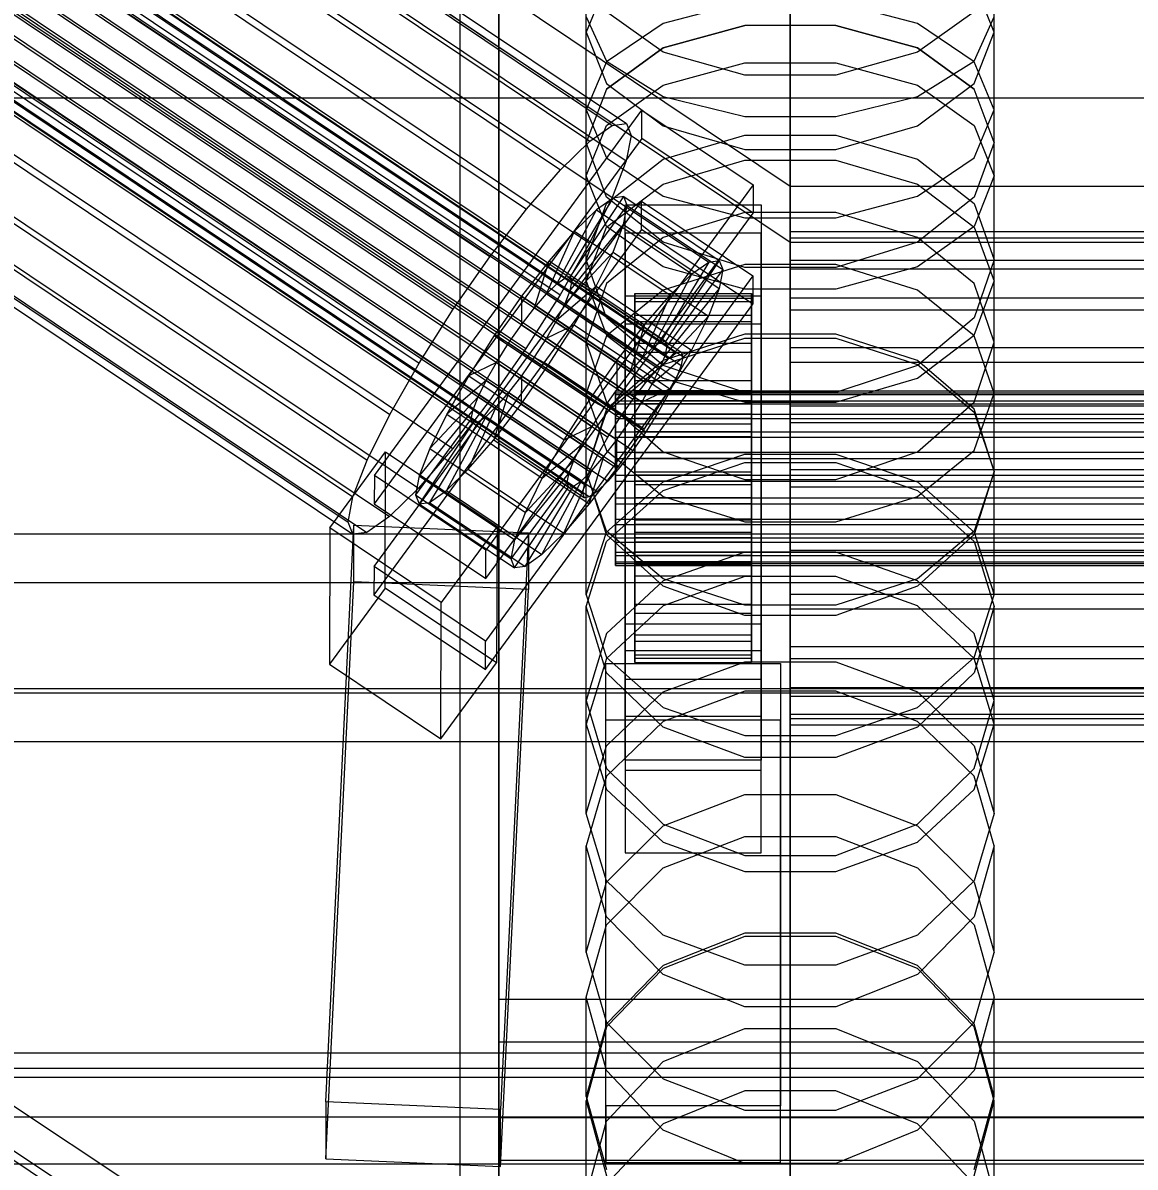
# Model space of a CAD drawing. Header units: millimetres. Extents: x -1970 to 34302, y -65268 to 6837.
# Drawn here: x -209 to -94.5, y -34069.3 to -33951.5 of the extents above; entities that cross this region are included whole.
import ezdxf

# ---------------------------------------------------------------- set-up
doc = ezdxf.new("R2010")
doc.units = ezdxf.units.MM
for name, color, linetype, lineweight in [('COTAS_O', 1, 'Continuous', 0), ('frontal_briquetadora', 7, 'Continuous', 0), ('frontal_C01', 7, 'Continuous', 0), ('frontal_C02', 7, 'Continuous', 0), ('frontal_mezcladora', 7, 'Continuous', 0)]:
    doc.layers.add(name, color=color, linetype=linetype, lineweight=lineweight)
doc.dimstyles.new('R19_100', dxfattribs={"dimtxt": 250, "dimasz": 150, "dimexe": 150, "dimexo": 80, "dimgap": 100, "dimtad": 1, "dimtih": 1, "dimtoh": 1, "dimdsep": 46, "dimcen": 0.09, "dimadec": 0, "dimazin": 0, "dimtfac": 1, "dimtdec": 4, "dimtofl": 0, "dimtmove": 0, "dimatfit": 3, "dimfxl": 1, "dimtolj": 1, "dimtzin": 0, "dimarcsym": 0})

# ---------------------------------------------------------------- blocks, each defined once
blk = doc.blocks.new('*D35')
at = {"layer": 'COTAS_O', "color": 0, "lineweight": -2, "transparency": 16777216}
for p, q in [((-1725, -34320), (-1725, -33550)), ((1725, -34320), (1725, -33550)), ((-1575, -33700), (1575, -33700))]:
    blk.add_line(p, q, dxfattribs=at)
at = {"layer": 'COTAS_O', "color": 0, "transparency": 16777216}
for points in [[(-1575, -33675), (-1575, -33725), (-1725, -33700)], [(1575, -33675), (1575, -33725), (1725, -33700)]]:
    blk.add_solid(points, dxfattribs=at)
at = {"layer": 'Defpoints', "color": 0, "transparency": 16777216}
for p in [(1725, -33700), (-1725, -34400), (1725, -34400)]:
    blk.add_point(p, dxfattribs=at)
blk = doc.blocks.new('*D38')
at = {"layer": 'COTAS_O', "color": 0, "lineweight": -2, "transparency": 16777216}
for p, q in [((-570, -33700), (200, -33700)), ((50, -34750), (50, -33850)), ((-570, -34900), (200, -34900))]:
    blk.add_line(p, q, dxfattribs=at)
at = {"layer": 'COTAS_O', "color": 0, "transparency": 16777216}
for points in [[(25, -33850), (75, -33850), (50, -33700)], [(25, -34750), (75, -34750), (50, -34900)]]:
    blk.add_solid(points, dxfattribs=at)
at = {"layer": 'Defpoints', "color": 0, "transparency": 16777216}
for p in [(-650, -33700), (50, -33700), (-650, -34900)]:
    blk.add_point(p, dxfattribs=at)
blk = doc.blocks.new('*D39')
at = {"layer": 'COTAS_O', "color": 0, "lineweight": -2, "transparency": 16777216}
for p, q in [((-650, -34820), (-650, -34050)), ((650, -34820), (650, -34050)), ((-500, -34200), (500, -34200))]:
    blk.add_line(p, q, dxfattribs=at)
at = {"layer": 'COTAS_O', "color": 0, "transparency": 16777216}
for points in [[(-500, -34175), (-500, -34225), (-650, -34200)], [(500, -34175), (500, -34225), (650, -34200)]]:
    blk.add_solid(points, dxfattribs=at)
at = {"layer": 'Defpoints', "color": 0, "transparency": 16777216}
for p in [(650, -34200), (-650, -34900), (650, -34900)]:
    blk.add_point(p, dxfattribs=at)

msp = doc.modelspace()

# ---------------------------------------------------------------- linework, layer by layer
at = {"layer": 'frontal_briquetadora'}
for p, q in [((-164, -34100), (-164, -33920)), ((-160, -34100), (-160, -33920)), ((-160, -33941.791), (-160, -33952.701)), ((-160, -33953.056), (-160, -33942.119)), ((-160, -33953.411), (-160, -33942.448)), ((-151, -33960.462), (-151, -33945.334)), ((-109, -33960.462), (-109, -33945.334)), ((-148.92, -33947.366), (-151, -33952.465)), ((-109, -33952.465), (-111.08, -33947.366)), ((-134.673, -33949.368), (-143.093, -33951.565)), ((-116.907, -33951.565), (-125.327, -33949.368)), ((-143.094, -33954.52), (-148.92, -33950.361)), ((-111.08, -33950.361), (-116.906, -33954.52)), ((-151, -33950.89), (-148.92, -33955.446)), ((-143.093, -33951.565), (-148.92, -33955.525)), ((-134.674, -33951.768), (-143.094, -33954.085)), ((-143.094, -33954.085), (-134.674, -33951.768)), ((-125.326, -33951.768), (-134.674, -33951.768)), ((-116.906, -33954.085), (-125.326, -33951.768)), ((-125.326, -33951.768), (-116.906, -33954.085)), ((-111.08, -33955.525), (-116.907, -33951.565)), ((-111.08, -33955.446), (-109, -33950.89)), ((-160, -33952.701), (-160, -33964.438)), ((-160, -33964.818), (-160, -33953.056)), ((-151, -33967.266), (-151, -33952.465)), ((-151, -33952.465), (-148.92, -33957.738)), ((-111.08, -33957.738), (-109, -33952.465)), ((-109, -33967.266), (-109, -33952.465)), ((-160, -33965.199), (-160, -33953.411)), ((-143.094, -33954.085), (-148.92, -33958.344)), ((-148.92, -33958.344), (-143.094, -33954.085)), ((-111.08, -33958.344), (-116.906, -33954.085)), ((-116.906, -33954.085), (-111.08, -33958.344)), ((-134.674, -33956.878), (-143.094, -33954.52)), ((-116.906, -33954.52), (-125.326, -33956.878)), ((-148.92, -33955.525), (-151, -33960.462)), ((-148.92, -33955.446), (-143.093, -33959.099)), ((-143.093, -33957.922), (-134.673, -33955.615)), ((-134.673, -33955.615), (-125.327, -33955.615)), ((-125.327, -33955.615), (-116.907, -33957.922)), ((-116.907, -33959.099), (-111.08, -33955.446)), ((-109, -33960.462), (-111.08, -33955.525)), ((-148.92, -33957.738), (-143.094, -33962.092)), ((-125.326, -33956.878), (-134.674, -33956.878)), ((-116.906, -33962.092), (-111.08, -33957.738)), ((-148.92, -33958.344), (-151, -33963.807)), ((-148.92, -33962.081), (-143.093, -33957.922)), ((-116.907, -33957.922), (-111.08, -33962.081)), ((-109, -33963.807), (-111.08, -33958.344)), ((-143.093, -33959.099), (-134.673, -33961.127)), ((-125.327, -33961.127), (-116.907, -33959.099)), ((-151, -33960.462), (-148.92, -33965.4)), ((-134.673, -33961.127), (-125.327, -33961.127)), ((-111.08, -33965.4), (-109, -33960.462)), ((-151, -33967.266), (-148.92, -33962.081)), ((-143.094, -33962.092), (-134.674, -33964.556)), ((-125.326, -33964.556), (-116.906, -33962.092)), ((-111.08, -33962.081), (-109, -33967.266)), ((-143.094, -33965.539), (-134.674, -33963.061)), ((-134.674, -33963.061), (-125.326, -33963.061)), ((-125.326, -33963.061), (-116.906, -33965.539)), ((-160, -33964.438), (-160, -33976.973)), ((-160, -33977.377), (-160, -33964.818)), ((-148.92, -33969.438), (-151, -33963.807)), ((-151, -33978.088), (-151, -33963.807)), ((-134.674, -33964.556), (-125.326, -33964.556)), ((-109, -33963.807), (-111.08, -33969.438)), ((-109, -33978.088), (-109, -33963.807)), ((-160, -33977.782), (-160, -33965.199)), ((-148.92, -33965.4), (-143.093, -33969.359)), ((-148.92, -33970.084), (-143.094, -33965.539)), ((-143.093, -33968.093), (-134.673, -33965.624)), ((-134.673, -33965.624), (-125.327, -33965.624)), ((-125.327, -33965.624), (-116.907, -33968.093)), ((-116.907, -33969.359), (-111.08, -33965.4)), ((-116.906, -33965.539), (-111.08, -33970.084)), ((-148.92, -33972.452), (-151, -33967.266)), ((-148.92, -33972.541), (-143.093, -33968.093)), ((-116.907, -33968.093), (-111.08, -33972.541)), ((-109, -33967.266), (-111.08, -33972.452)), ((-143.094, -33974.075), (-148.92, -33969.438)), ((-143.093, -33969.359), (-134.673, -33971.557)), ((-125.327, -33971.557), (-116.907, -33969.359)), ((-111.08, -33969.438), (-116.906, -33974.075)), ((-151, -33975.899), (-148.92, -33970.084)), ((-111.08, -33970.084), (-109, -33975.899)), ((-134.674, -33971.009), (-143.094, -33973.591)), ((-125.326, -33971.009), (-134.674, -33971.009)), ((-134.673, -33971.557), (-125.327, -33971.557)), ((-116.906, -33973.591), (-125.326, -33971.009)), ((-151, -33978.088), (-148.92, -33972.541)), ((-143.093, -33976.61), (-148.92, -33972.452)), ((-111.08, -33972.452), (-116.907, -33976.61)), ((-111.08, -33972.541), (-109, -33978.088)), ((-143.094, -33973.591), (-148.92, -33978.321)), ((-134.674, -33976.695), (-143.094, -33974.075)), ((-116.906, -33974.075), (-125.326, -33976.695)), ((-111.08, -33978.321), (-116.906, -33973.591)), ((-148.92, -33981.875), (-151, -33975.899)), ((-151, -33989.624), (-151, -33975.899)), ((-134.673, -33976.379), (-143.093, -33979.002)), ((-134.673, -33978.918), (-143.093, -33976.61)), ((-125.327, -33976.379), (-134.673, -33976.379)), ((-116.907, -33979.002), (-125.327, -33976.379)), ((-116.907, -33976.61), (-125.327, -33978.918)), ((-109, -33975.899), (-111.08, -33981.875)), ((-109, -33989.624), (-109, -33975.899)), ((-160, -33976.973), (-160, -33990.272)), ((-160, -33990.7), (-160, -33977.377)), ((-160, -33991.128), (-160, -33977.782)), ((-125.326, -33976.695), (-134.674, -33976.695)), ((-151, -33978.088), (-148.92, -33983.634)), ((-148.92, -33978.321), (-151, -33984.362)), ((-125.327, -33978.918), (-134.673, -33978.918)), ((-111.08, -33983.634), (-109, -33978.088)), ((-109, -33984.362), (-111.08, -33978.321)), ((-143.093, -33979.002), (-148.92, -33983.729)), ((-111.08, -33983.729), (-116.907, -33979.002)), ((-143.094, -33986.783), (-148.92, -33981.875)), ((-111.08, -33981.875), (-116.906, -33986.783)), ((-148.92, -33983.634), (-143.093, -33988.082)), ((-134.674, -33983.539), (-143.094, -33986.271)), ((-125.326, -33983.539), (-134.674, -33983.539)), ((-116.906, -33986.271), (-125.326, -33983.539)), ((-116.907, -33988.082), (-111.08, -33983.634)), ((-148.92, -33983.729), (-151, -33989.624)), ((-151, -33997.699), (-151, -33984.362)), ((-151, -33984.362), (-148.92, -33990.56)), ((-143.093, -33986.673), (-134.673, -33983.95)), ((-134.673, -33983.95), (-125.327, -33983.95)), ((-125.327, -33983.95), (-116.907, -33986.673)), ((-109, -33989.624), (-111.08, -33983.729)), ((-111.08, -33990.56), (-109, -33984.362)), ((-109, -33997.699), (-109, -33984.362)), ((-143.094, -33986.271), (-148.92, -33991.269)), ((-148.92, -33991.58), (-143.093, -33986.673)), ((-134.674, -33989.552), (-143.094, -33986.783)), ((-116.906, -33986.783), (-125.326, -33989.552)), ((-116.907, -33986.673), (-111.08, -33991.58)), ((-111.08, -33991.269), (-116.906, -33986.271)), ((-143.093, -33988.082), (-134.673, -33990.551)), ((-125.327, -33990.551), (-116.907, -33988.082)), ((-125.326, -33989.552), (-134.674, -33989.552)), ((-160, -33990.272), (-160, -34004.303)), ((-160, -34004.753), (-160, -33990.7)), ((-151, -33989.624), (-148.92, -33995.519)), ((-148.92, -33990.56), (-143.094, -33995.642)), ((-134.673, -33990.551), (-125.327, -33990.551)), ((-116.906, -33995.642), (-111.08, -33990.56)), ((-111.08, -33995.519), (-109, -33989.624)), ((-160, -34005.203), (-160, -33991.128)), ((-148.92, -33991.269), (-151, -33997.637)), ((-151, -33997.699), (-148.92, -33991.58)), ((-109, -33997.637), (-111.08, -33991.269)), ((-111.08, -33991.58), (-109, -33997.699)), ((-148.92, -33995.519), (-143.093, -34000.246)), ((-143.094, -33995.642), (-134.674, -33998.507)), ((-143.093, -33998.756), (-134.673, -33995.888)), ((-134.673, -33995.888), (-125.327, -33995.888)), ((-125.327, -33995.888), (-116.907, -33998.756)), ((-125.326, -33998.507), (-116.906, -33995.642)), ((-116.907, -34000.246), (-111.08, -33995.519)), ((-148.92, -34004.156), (-151, -33997.637)), ((-151, -34010.365), (-151, -33997.637)), ((-148.92, -34003.818), (-151, -33997.699)), ((-143.094, -33999.647), (-134.674, -33996.77)), ((-134.674, -33996.77), (-125.326, -33996.77)), ((-125.326, -33996.77), (-116.906, -33999.647)), ((-109, -33997.637), (-111.08, -34004.156)), ((-109, -33997.699), (-111.08, -34003.818)), ((-109, -34010.365), (-109, -33997.637)), ((-148.92, -34003.922), (-143.093, -33998.756)), ((-134.674, -33998.507), (-125.326, -33998.507)), ((-116.907, -33998.756), (-111.08, -34003.922)), ((-148.92, -34004.9), (-143.094, -33999.647)), ((-116.906, -33999.647), (-111.08, -34004.9)), ((-143.093, -34000.246), (-134.673, -34002.87)), ((-125.327, -34002.87), (-116.907, -34000.246)), ((-134.673, -34002.87), (-125.327, -34002.87)), ((-160, -34004.303), (-160, -34019.028)), ((-160, -34019.499), (-160, -34004.753)), ((-151, -34010.365), (-148.92, -34003.922)), ((-143.093, -34008.725), (-148.92, -34003.818)), ((-143.094, -34009.49), (-148.92, -34004.156)), ((-111.08, -34003.818), (-116.907, -34008.725)), ((-111.08, -34004.156), (-116.906, -34009.49)), ((-111.08, -34003.922), (-109, -34010.365)), ((-160, -34019.971), (-160, -34005.203)), ((-151, -34011.581), (-148.92, -34004.9)), ((-134.674, -34005.966), (-143.094, -34008.934)), ((-125.326, -34005.966), (-134.674, -34005.966)), ((-116.906, -34008.934), (-125.326, -34005.966)), ((-111.08, -34004.9), (-109, -34011.581)), ((-160, -34011.808), (-160, -34009.232)), ((-160, -34009.232), (-160, -34013.498)), ((-143.094, -34008.934), (-148.92, -34014.352)), ((-134.674, -34012.492), (-143.094, -34009.49)), ((-134.673, -34008.499), (-143.093, -34011.504)), ((-134.673, -34011.448), (-143.093, -34008.725)), ((-125.327, -34008.499), (-134.673, -34008.499)), ((-116.907, -34011.504), (-125.327, -34008.499)), ((-116.907, -34008.725), (-125.327, -34011.448)), ((-116.906, -34009.49), (-125.326, -34012.492)), ((-111.08, -34014.351), (-116.906, -34008.934)), ((-151, -34010.365), (-148.92, -34016.808)), ((-111.08, -34016.808), (-109, -34010.365)), ((-160, -34020.835), (-160, -34011.808)), ((-148.92, -34018.404), (-151, -34011.581)), ((-151, -34023.669), (-151, -34011.581)), ((-143.093, -34011.504), (-148.92, -34016.918)), ((-125.327, -34011.448), (-134.673, -34011.448)), ((-111.08, -34016.918), (-116.907, -34011.504)), ((-109, -34011.581), (-111.08, -34018.404)), ((-109, -34023.669), (-109, -34011.581)), ((-125.326, -34012.492), (-134.674, -34012.492)), ((-160, -34013.498), (-160, -34023.957)), ((-160, -34018.435), (-160, -34015.009)), ((-148.92, -34014.352), (-151, -34021.231)), ((-109, -34021.231), (-111.08, -34014.351)), ((-148.92, -34016.918), (-151, -34023.669)), ((-148.92, -34016.808), (-143.093, -34021.975)), ((-143.093, -34020.357), (-134.673, -34017.265)), ((-134.673, -34017.265), (-125.327, -34017.265)), ((-125.327, -34017.265), (-116.907, -34020.357)), ((-116.907, -34021.975), (-111.08, -34016.808)), ((-109, -34023.669), (-111.08, -34016.918)), ((-160, -34028.189), (-160, -34018.435)), ((-143.094, -34023.977), (-148.92, -34018.404)), ((-111.08, -34018.404), (-116.906, -34023.977)), ((-160, -34019.028), (-160, -34034.411)), ((-160, -34034.901), (-160, -34019.499)), ((-160, -34035.393), (-160, -34019.971)), ((-160, -34034.938), (-160, -34020.835)), ((-151, -34032.877), (-151, -34021.231)), ((-151, -34021.231), (-148.92, -34028.248)), ((-148.92, -34025.929), (-143.093, -34020.357)), ((-134.674, -34020.296), (-143.094, -34023.397)), ((-125.326, -34020.296), (-134.674, -34020.296)), ((-116.906, -34023.397), (-125.326, -34020.296)), ((-116.907, -34020.357), (-111.08, -34025.929)), ((-111.08, -34028.248), (-109, -34021.231)), ((-109, -34032.877), (-109, -34021.231)), ((-160, -34023.989), (-160, -34021.413)), ((-160, -34021.413), (-160, -34025.679)), ((-143.093, -34021.975), (-134.673, -34024.842)), ((-125.327, -34024.842), (-116.907, -34021.975)), ((-151, -34023.669), (-148.92, -34030.42)), ((-143.094, -34023.397), (-148.92, -34029.048)), ((-111.08, -34029.048), (-116.906, -34023.397)), ((-111.08, -34030.42), (-109, -34023.669)), ((-160, -34023.957), (-160, -34039.018)), ((-160, -34033.016), (-160, -34023.989)), ((-134.674, -34027.11), (-143.094, -34023.977)), ((-134.673, -34024.842), (-125.327, -34024.842)), ((-116.906, -34023.977), (-125.326, -34027.11)), ((-160, -34025.679), (-160, -34036.139)), ((-151, -34032.877), (-148.92, -34025.929)), ((-111.08, -34025.929), (-109, -34032.877)), ((-125.326, -34027.11), (-134.674, -34027.11)), ((-160, -34042.788), (-160, -34028.189)), ((-148.92, -34028.248), (-143.094, -34033.973)), ((-116.906, -34033.973), (-111.08, -34028.248)), ((-148.92, -34029.048), (-151, -34036.213)), ((-109, -34036.213), (-111.08, -34029.048)), ((-148.92, -34030.42), (-143.093, -34035.834)), ((-116.907, -34035.834), (-111.08, -34030.42)), ((-143.093, -34034.145), (-134.673, -34030.928)), ((-134.673, -34030.928), (-125.327, -34030.928)), ((-125.327, -34030.928), (-116.907, -34034.145)), ((-160, -34047.119), (-160, -34033.016)), ((-148.92, -34039.824), (-151, -34032.877)), ((-109, -34032.877), (-111.08, -34039.824)), ((-148.92, -34039.942), (-143.093, -34034.145)), ((-143.094, -34033.973), (-134.674, -34037.189)), ((-125.326, -34037.189), (-116.906, -34033.973)), ((-116.907, -34034.145), (-111.08, -34039.942)), ((-160, -34034.411), (-160, -34050.411)), ((-160, -34050.92), (-160, -34034.901)), ((-160, -34051.97), (-160, -34034.938)), ((-160, -34051.43), (-160, -34035.393)), ((-143.094, -34038.466), (-134.674, -34035.24)), ((-134.674, -34035.24), (-125.326, -34035.24)), ((-125.326, -34035.24), (-116.906, -34038.466)), ((-160, -34036.139), (-160, -34051.199)), ((-148.92, -34043.507), (-151, -34036.213)), ((-151, -34047.171), (-151, -34036.213)), ((-143.093, -34035.834), (-134.673, -34038.839)), ((-125.327, -34038.839), (-116.907, -34035.834)), ((-109, -34036.213), (-111.08, -34043.507)), ((-109, -34047.171), (-109, -34036.213)), ((-134.674, -34037.189), (-125.326, -34037.189)), ((-160, -34039.018), (-160, -34056.386)), ((-148.92, -34044.338), (-143.094, -34038.466)), ((-134.673, -34038.839), (-125.327, -34038.839)), ((-116.906, -34038.466), (-111.08, -34044.338)), ((-151, -34047.171), (-148.92, -34039.942)), ((-143.093, -34045.396), (-148.92, -34039.824)), ((-111.08, -34039.824), (-116.907, -34045.396)), ((-111.08, -34039.942), (-109, -34047.171)), ((-160, -34060.009), (-160, -34042.788)), ((-143.094, -34049.448), (-148.92, -34043.507)), ((-111.08, -34043.507), (-116.906, -34049.448)), ((-151, -34051.77), (-148.92, -34044.338)), ((-111.08, -34044.338), (-109, -34051.77)), ((-134.674, -34045.526), (-143.094, -34048.83)), ((-134.673, -34045.18), (-143.093, -34048.514)), ((-134.673, -34048.488), (-143.093, -34045.396)), ((-125.326, -34045.526), (-134.674, -34045.526)), ((-125.327, -34045.18), (-134.673, -34045.18)), ((-116.907, -34048.514), (-125.327, -34045.18)), ((-116.907, -34045.396), (-125.327, -34048.488)), ((-116.906, -34048.83), (-125.326, -34045.526)), ((-160, -34064.151), (-160, -34047.119)), ((-151, -34047.171), (-148.92, -34054.4)), ((-111.08, -34054.4), (-109, -34047.171)), ((-143.093, -34048.514), (-148.92, -34054.522)), ((-143.094, -34048.83), (-148.92, -34054.842)), ((-134.674, -34052.781), (-143.094, -34049.448)), ((-125.327, -34048.488), (-134.673, -34048.488)), ((-116.906, -34049.448), (-125.326, -34052.781)), ((-111.08, -34054.522), (-116.907, -34048.514)), ((-111.08, -34054.842), (-116.906, -34048.83)), ((-160, -34050.411), (-160, -34066.987)), ((-160, -34067.514), (-160, -34050.92)), ((-160, -34051.199), (-160, -34068.567)), ((-160, -34068.041), (-160, -34051.43)), ((-160, -34051.97), (200, -34051.97)), ((-160, -34069.338), (-160, -34051.97)), ((-148.92, -34059.324), (-151, -34051.77)), ((-151, -34062.014), (-151, -34051.77)), ((-109, -34051.77), (-111.08, -34059.324)), ((-109, -34062.014), (-109, -34051.77)), ((-125.326, -34052.781), (-134.674, -34052.781)), ((-148.92, -34054.522), (-151, -34062.014)), ((-148.92, -34054.842), (-151, -34062.443)), ((-148.92, -34054.4), (-143.093, -34060.197)), ((-143.093, -34058.398), (-134.673, -34054.99)), ((-134.673, -34054.99), (-125.327, -34054.99)), ((-125.327, -34054.99), (-116.907, -34058.398)), ((-116.907, -34060.197), (-111.08, -34054.4)), ((-109, -34062.014), (-111.08, -34054.522)), ((-109, -34062.443), (-111.08, -34054.842)), ((-160, -34056.386), (200, -34056.386)), ((-160, -34056.386), (-160, -34073.418)), ((-148.92, -34064.539), (-143.093, -34058.398)), ((-116.907, -34058.398), (-111.08, -34064.539)), ((-160, -34060.009), (200, -34060.009)), ((-160, -34060.009), (-160, -34077.23)), ((-143.094, -34065.466), (-148.92, -34059.324)), ((-143.093, -34060.197), (-134.673, -34063.414)), ((-125.327, -34063.414), (-116.907, -34060.197)), ((-111.08, -34059.324), (-116.906, -34065.466)), ((-151, -34062.014), (-148.92, -34069.506)), ((-151, -34072.197), (-151, -34062.443)), ((-151, -34062.443), (-148.92, -34070.159)), ((-134.674, -34061.412), (-143.094, -34064.828)), ((-125.326, -34061.412), (-134.674, -34061.412)), ((-116.906, -34064.828), (-125.326, -34061.412)), ((-111.08, -34069.506), (-109, -34062.014)), ((-111.08, -34070.159), (-109, -34062.443)), ((-109, -34072.197), (-109, -34062.443)), ((-134.673, -34063.414), (-125.327, -34063.414)), ((-160, -34064.151), (200, -34064.151)), ((-160, -34081.519), (-160, -34064.151)), ((-151, -34072.197), (-148.92, -34064.539)), ((-143.094, -34064.828), (-148.92, -34071.036)), ((-111.08, -34071.036), (-116.906, -34064.828)), ((-111.08, -34064.539), (-109, -34072.197)), ((-134.674, -34068.909), (-143.094, -34065.466)), ((-116.906, -34065.466), (-125.326, -34068.909)), ((-160, -34066.987), (-160, -34084.097)), ((-160, -34084.64), (-160, -34067.514)), ((-160, -34085.184), (-160, -34068.041)), ((-160, -34068.567), (200, -34068.567)), ((-160, -34068.567), (-160, -34085.599)), ((-125.326, -34068.909), (-134.674, -34068.909))]:
    msp.add_line(p, q, dxfattribs=at)
at = {"layer": 'frontal_C01'}
for p, q in [((-130, -34116.064), (-130, -33803.877)), ((-130, -33809.565), (-130, -34121.752)), ((-332.629, -33987.137), (-148.32, -34109.469)), ((-331.181, -33987.13), (-146.872, -34109.461)), ((430, -34020.498), (-430, -34020.498)), ((430, -34025.498), (-430, -34025.498)), ((-130, -34116.064), (-228.298, -34050.821))]:
    msp.add_line(p, q, dxfattribs=at)
at = {"layer": 'frontal_C02'}
for p, q in [((-130, -33968.332), (-130, -33683.511)), ((-130, -33689.252), (-130, -33974.073)), ((-332.629, -33838.582), (-148.32, -33962.066)), ((-331.181, -33838.385), (-146.872, -33961.869)), ((-330.692, -33839.628), (-146.383, -33963.112)), ((-334.938, -33840.206), (-150.629, -33963.69)), ((-355.53, -33842.223), (-141.731, -33985.465)), ((-355.017, -33842.153), (-141.218, -33985.395)), ((-331.197, -33842.228), (-146.887, -33965.712)), ((-356.348, -33842.799), (-142.549, -33986.04)), ((-355.022, -33843.515), (-141.224, -33986.756)), ((-354.844, -33842.594), (-141.045, -33985.835)), ((-337.95, -33843.146), (-153.641, -33966.63)), ((-357.415, -33843.84), (-143.617, -33987.082)), ((-358.659, -33845.278), (-144.861, -33988.519)), ((-355.541, -33844.854), (-141.742, -33988.095)), ((-146.196, -33990.254), (-359.995, -33847.012)), ((-356.363, -33846.518), (-142.565, -33989.76)), ((-332.659, -33846.005), (-148.35, -33969.489)), ((-341.461, -33847.202), (-157.152, -33970.686)), ((-361.332, -33848.926), (-147.533, -33992.168)), ((-357.434, -33848.396), (-143.635, -33991.638)), ((-358.68, -33850.359), (-144.881, -33993.6)), ((-362.578, -33850.889), (-148.779, -33994.13)), ((-334.981, -33850.704), (-150.672, -33974.188)), ((-363.648, -33852.767), (-149.85, -33996.008)), ((-360.017, -33852.273), (-146.218, -33995.514)), ((-160.922, -33975.582), (-345.231, -33852.098)), ((-361.352, -33854.008), (-147.554, -33997.249)), ((-364.471, -33854.432), (-150.672, -33997.673)), ((-364.989, -33855.77), (-151.191, -33999.012)), ((-363.664, -33856.487), (-149.865, -33999.728)), ((-362.596, -33855.445), (-148.798, -33998.686)), ((-338.003, -33856.004), (-153.694, -33979.488)), ((-365.168, -33856.691), (-151.369, -33999.933)), ((-364.995, -33857.132), (-151.196, -34000.373)), ((-364.482, -33857.062), (-150.683, -34000.304)), ((-349.002, -33857.499), (-164.693, -33980.983)), ((-341.52, -33861.543), (-157.211, -33985.027)), ((-352.519, -33863.039), (-168.21, -33986.523)), ((-345.291, -33866.945), (-160.982, -33990.429)), ((-355.541, -33868.339), (-171.232, -33991.823)), ((-349.061, -33871.841), (-164.752, -33995.325)), ((-357.863, -33873.037), (-173.554, -33996.521)), ((-352.572, -33875.897), (-168.263, -33999.381)), ((-359.326, -33876.815), (-175.016, -34000.299)), ((-355.584, -33878.837), (-171.275, -34002.321)), ((-359.83, -33879.414), (-175.521, -34002.898)), ((-359.341, -33880.658), (-175.032, -34004.142)), ((-357.893, -33880.461), (-173.584, -34003.945)), ((-130, -33968.332), (-228.298, -33902.474)), ((-228.298, -33908.215), (-130, -33974.073)), ((-450, -33959.212), (450, -33959.212)), ((-172.809, -33998.094), (-145.277, -33960.501)), ((-145.289, -33963.424), (-145.277, -33960.501)), ((-145.277, -33960.501), (-133.809, -33968.184)), ((-150.629, -33963.69), (-148.32, -33962.066)), ((-148.32, -33962.066), (-146.872, -33961.869)), ((-146.872, -33961.869), (-146.383, -33963.112)), ((-145.289, -33963.424), (-172.821, -34001.017)), ((-146.383, -33963.112), (-146.887, -33965.712)), ((-133.821, -33971.107), (-145.289, -33963.424)), ((-153.641, -33966.63), (-150.629, -33963.69)), ((-146.887, -33965.712), (-148.35, -33969.489)), ((-157.152, -33970.686), (-153.641, -33966.63)), ((-133.809, -33968.184), (-161.341, -34005.777)), ((-133.809, -33968.184), (-133.821, -33971.107)), ((-130, -34253.153), (-130, -33968.332)), ((0, -33968.332), (-130, -33968.332)), ((-153.199, -33977.781), (-148.226, -33969.537)), ((-152.686, -33977.711), (-147.143, -33969.39)), ((-148.35, -33969.489), (-150.672, -33974.188)), ((-148.226, -33969.537), (-149.953, -33970.752)), ((-147.143, -33969.39), (-148.226, -33969.537)), ((-148.226, -33969.537), (-138.396, -33976.123)), ((-147.143, -33969.39), (-137.313, -33975.976)), ((-146.777, -33970.32), (-147.143, -33969.39)), ((-172.847, -34007.446), (-145.315, -33969.853)), ((-160.922, -33975.582), (-157.152, -33970.686)), ((-152.513, -33978.152), (-146.777, -33970.32)), ((-147.155, -33972.264), (-146.777, -33970.32)), ((-147, -33973.154), (-147, -33970.231)), ((-147, -33970.231), (-133, -33970.231)), ((-147, -34016.135), (-147, -33970.231)), ((-146.777, -33970.32), (-136.948, -33976.906)), ((-145.327, -33972.776), (-145.315, -33969.853)), ((-145.315, -33969.853), (-133.847, -33977.537)), ((-133, -33970.231), (-133, -33973.154)), ((-133, -33970.231), (-133, -34016.135)), ((-161.353, -34008.7), (-133.821, -33971.107)), ((-154.017, -33978.356), (-149.953, -33970.752)), ((-149.953, -33970.752), (-152.207, -33972.951)), ((-149.953, -33970.752), (-140.123, -33977.338)), ((-145.327, -33972.776), (-172.859, -34010.369)), ((-155.085, -33979.398), (-152.207, -33972.951)), ((-152.207, -33972.951), (-154.833, -33975.985)), ((-152.692, -33979.073), (-147.155, -33972.264)), ((-152.207, -33972.951), (-142.377, -33979.537)), ((-148.249, -33975.09), (-147.155, -33972.264)), ((-147.155, -33972.264), (-137.325, -33978.85)), ((-133.859, -33980.46), (-145.327, -33972.776)), ((-130, -33974.073), (-130, -33972.98)), ((-130, -33972.98), (-130, -33973.616)), ((-130, -33972.98), (130, -33972.98)), ((-150.672, -33974.188), (-153.694, -33979.488)), ((-133, -33973.154), (-147, -33973.154)), ((-147, -33973.154), (-147, -34019.058)), ((-133, -34019.058), (-133, -33973.154)), ((-130, -33973.616), (-130, -33975.939)), ((-130, -33973.616), (130, -33973.616)), ((-130, -33974.073), (-130, -34258.894)), ((-130, -33974.073), (0, -33974.073)), ((-130, -33976.822), (-130, -33974.073)), ((-130, -33974.073), (130, -33974.073)), ((-153.21, -33980.411), (-148.249, -33975.09)), ((-149.985, -33978.605), (-148.249, -33975.09)), ((-148.249, -33975.09), (-138.419, -33981.676)), ((-164.693, -33980.983), (-160.922, -33975.582)), ((-154.833, -33975.985), (-157.653, -33979.648)), ((-156.329, -33980.836), (-154.833, -33975.985)), ((-154.833, -33975.985), (-145.003, -33982.571)), ((-138.396, -33976.123), (-143.369, -33984.367)), ((-137.313, -33975.976), (-142.856, -33984.297)), ((-140.123, -33977.338), (-138.396, -33976.123)), ((-138.396, -33976.123), (-137.313, -33975.976)), ((-137.313, -33975.976), (-136.948, -33976.906)), ((-130, -33975.939), (-130, -33979.79)), ((-130, -33975.939), (130, -33975.939)), ((-133.847, -33977.537), (-161.379, -34015.13)), ((-154.017, -33978.356), (-153.199, -33977.781)), ((-153.199, -33977.781), (-152.686, -33977.711)), ((-143.369, -33984.367), (-153.199, -33977.781)), ((-142.856, -33984.297), (-152.686, -33977.711)), ((-152.686, -33977.711), (-152.513, -33978.152)), ((-140.123, -33977.338), (-144.188, -33984.942)), ((-136.948, -33976.906), (-142.683, -33984.738)), ((-142.377, -33979.537), (-140.123, -33977.338)), ((-136.948, -33976.906), (-137.325, -33978.85)), ((-133.847, -33977.537), (-133.859, -33980.46)), ((-130, -33981.04), (-130, -33976.822)), ((-130, -33976.822), (130, -33976.822)), ((-155.085, -33979.398), (-154.017, -33978.356)), ((-154.033, -33982.076), (-149.985, -33978.605)), ((-144.188, -33984.942), (-154.017, -33978.356)), ((-152.513, -33978.152), (-152.692, -33979.073)), ((-142.683, -33984.738), (-152.513, -33978.152)), ((-152.246, -33982.569), (-149.985, -33978.605)), ((-149.985, -33978.605), (-140.156, -33985.191)), ((-137.325, -33978.85), (-142.862, -33985.659)), ((-137.325, -33978.85), (-138.419, -33981.676)), ((-157.653, -33979.648), (-160.474, -33983.688)), ((-157.653, -33979.648), (-157.665, -33982.57)), ((-147.823, -33986.233), (-157.653, -33979.648)), ((-153.694, -33979.488), (-157.211, -33985.027)), ((-156.329, -33980.836), (-155.085, -33979.398)), ((-145.255, -33985.984), (-155.085, -33979.398)), ((-152.692, -33979.073), (-153.21, -33980.411)), ((-142.862, -33985.659), (-152.692, -33979.073)), ((-147, -33982.506), (-147, -33979.584)), ((-147, -33979.584), (-133, -33979.584)), ((-147, -34025.488), (-147, -33979.584)), ((-146, -33989.37), (-146, -33979.376)), ((-146, -33979.376), (-146, -33979.852)), ((-146, -33979.376), (-134, -33979.376)), ((-146, -33980.194), (-146, -33979.376)), ((-146, -33989.595), (-146, -33979.852)), ((-146, -33979.852), (-146, -33981.589)), ((-146, -33979.852), (-134, -33979.852)), ((-142.377, -33979.537), (-145.255, -33985.984)), ((-145.003, -33982.571), (-142.377, -33979.537)), ((-134, -33979.852), (-134, -33979.376)), ((-134, -33979.376), (-134, -33989.37)), ((-134, -33979.376), (-134, -33980.194)), ((-134, -33981.589), (-134, -33979.852)), ((-134, -33979.852), (-134, -33989.595)), ((-133, -33979.584), (-133, -33982.506)), ((-133, -33979.584), (-133, -34025.488)), ((-130, -33979.79), (-130, -33984.907)), ((-130, -33979.79), (130, -33979.79)), ((-168.21, -33986.523), (-164.693, -33980.983)), ((-161.391, -34018.052), (-133.859, -33980.46)), ((-157.665, -33982.57), (-156.329, -33980.836)), ((-146.499, -33987.421), (-156.329, -33980.836)), ((-153.21, -33980.411), (-154.033, -33982.076)), ((-143.38, -33986.997), (-153.21, -33980.411)), ((-146, -33989.757), (-146, -33980.194)), ((-146, -33980.194), (-134, -33980.194)), ((-146, -33982.25), (-146, -33980.194)), ((-134, -33980.194), (-134, -33989.757)), ((-134, -33980.194), (-134, -33982.25)), ((-130, -33986.437), (-130, -33981.04)), ((-130, -33981.04), (130, -33981.04)), ((-154.033, -33982.076), (-155.103, -33983.954)), ((-144.203, -33988.662), (-154.033, -33982.076)), ((-146, -33990.418), (-146, -33981.589)), ((-146, -33981.589), (-146, -33984.47)), ((-146, -33981.589), (-134, -33981.589)), ((-146, -33990.731), (-146, -33982.25)), ((-146, -33982.25), (-134, -33982.25)), ((-146, -33985.405), (-146, -33982.25)), ((-138.419, -33981.676), (-143.38, -33986.997)), ((-138.419, -33981.676), (-140.156, -33985.191)), ((-134, -33984.47), (-134, -33981.589)), ((-134, -33981.589), (-134, -33990.418)), ((-134, -33982.25), (-134, -33990.731)), ((-134, -33982.25), (-134, -33985.405)), ((-159.001, -33984.484), (-157.665, -33982.57)), ((-157.665, -33982.57), (-147.835, -33989.156)), ((-155.103, -33983.954), (-152.246, -33982.569)), ((-154.877, -33986.713), (-152.246, -33982.569)), ((-152.246, -33982.569), (-142.416, -33989.155)), ((-147.823, -33986.233), (-145.003, -33982.571)), ((-133, -33982.506), (-147, -33982.506)), ((-147, -33982.506), (-147, -34028.41)), ((-145.003, -33982.571), (-146.499, -33987.421)), ((-133, -34028.41), (-133, -33982.506)), ((-160.474, -33983.688), (-163.105, -33987.832)), ((-159.001, -33984.484), (-160.474, -33983.688)), ((-160.474, -33983.688), (-150.644, -33990.274)), ((-160.247, -33986.447), (-159.001, -33984.484)), ((-149.171, -33991.07), (-159.001, -33984.484)), ((-155.103, -33983.954), (-156.35, -33985.917)), ((-145.274, -33990.54), (-155.103, -33983.954)), ((-146, -33991.783), (-146, -33984.47)), ((-146, -33984.47), (-146, -33988.298)), ((-146, -33984.47), (-134, -33984.47)), ((-143.369, -33984.367), (-144.188, -33984.942)), ((-142.856, -33984.297), (-143.369, -33984.367)), ((-142.862, -33985.659), (-142.683, -33984.738)), ((-142.683, -33984.738), (-142.856, -33984.297)), ((-134, -33988.298), (-134, -33984.47)), ((-134, -33984.47), (-134, -33991.783)), ((-157.211, -33985.027), (-160.982, -33990.429)), ((-156.35, -33985.917), (-157.686, -33987.831)), ((-156.35, -33985.917), (-154.877, -33986.713)), ((-146.52, -33992.503), (-156.35, -33985.917)), ((-145.255, -33985.984), (-146.499, -33987.421)), ((-146, -33992.226), (-146, -33985.405)), ((-146, -33985.405), (-134, -33985.405)), ((-146, -33989.443), (-146, -33985.405)), ((-144.188, -33984.942), (-145.255, -33985.984)), ((-140.156, -33985.191), (-144.203, -33988.662)), ((-143.38, -33986.997), (-142.862, -33985.659)), ((-142.549, -33986.04), (-141.731, -33985.465)), ((-140.156, -33985.191), (-142.416, -33989.155)), ((-141.731, -33985.465), (-141.218, -33985.395)), ((-141.045, -33985.835), (-141.224, -33986.756)), ((-141.218, -33985.395), (-141.045, -33985.835)), ((-134, -33985.405), (-134, -33992.226)), ((-134, -33985.405), (-134, -33989.443)), ((-130, -33984.907), (-130, -33990.941)), ((-130, -33984.907), (130, -33984.907)), ((-171.232, -33991.823), (-168.21, -33986.523)), ((-160.247, -33986.447), (-163.105, -33987.832)), ((-161.318, -33988.325), (-160.247, -33986.447)), ((-150.417, -33993.033), (-160.247, -33986.447)), ((-157.698, -33990.754), (-154.877, -33986.713)), ((-154.877, -33986.713), (-145.047, -33993.299)), ((-150.644, -33990.274), (-147.823, -33986.233)), ((-147.835, -33989.156), (-147.823, -33986.233)), ((-144.861, -33988.519), (-143.617, -33987.082)), ((-144.203, -33988.662), (-143.38, -33986.997)), ((-143.617, -33987.082), (-142.549, -33986.04)), ((-141.224, -33986.756), (-141.742, -33988.095)), ((-130, -33992.648), (-130, -33986.437)), ((-130, -33986.437), (130, -33986.437)), ((-163.105, -33987.832), (-165.365, -33991.796)), ((-161.318, -33988.325), (-165.365, -33991.796)), ((-163.105, -33987.832), (-153.275, -33994.418)), ((-162.14, -33989.99), (-161.318, -33988.325)), ((-151.488, -33994.911), (-161.318, -33988.325)), ((-157.686, -33987.831), (-159.022, -33989.566)), ((-157.686, -33987.831), (-157.698, -33990.754)), ((-147.856, -33994.417), (-157.686, -33987.831)), ((-146.499, -33987.421), (-147.835, -33989.156)), ((-146, -33993.596), (-146, -33988.298)), ((-146, -33988.298), (-146, -33992.811)), ((-146, -33988.298), (-134, -33988.298)), ((-141.742, -33988.095), (-142.565, -33989.76)), ((-134, -33992.811), (-134, -33988.298)), ((-134, -33988.298), (-134, -33993.596)), ((-159.022, -33989.566), (-160.518, -33994.416)), ((-159.022, -33989.566), (-160.266, -33991.003)), ((-149.192, -33996.152), (-159.022, -33989.566)), ((-147.835, -33989.156), (-149.171, -33991.07)), ((-148, -33989.757), (-148, -33989.37)), ((-148, -33989.37), (-148, -33989.595)), ((-148, -33989.37), (148, -33989.37)), ((-146.196, -33990.254), (-144.861, -33988.519)), ((-146, -33989.595), (-146, -33989.37)), ((-134, -33989.37), (-146, -33989.37)), ((-146, -33989.37), (-146, -33989.757)), ((-146, -33994.138), (-146, -33989.443)), ((-146, -33989.443), (-134, -33989.443)), ((-146, -33994.088), (-146, -33989.443)), ((-145.274, -33990.54), (-144.203, -33988.662)), ((-142.416, -33989.155), (-145.274, -33990.54)), ((-142.416, -33989.155), (-145.047, -33993.299)), ((-134, -33989.37), (-134, -33989.595)), ((-134, -33989.757), (-134, -33989.37)), ((-134, -33989.443), (-134, -33994.138)), ((-134, -33989.443), (-134, -33994.088)), ((-162.14, -33989.99), (-167.102, -33995.311)), ((-160.982, -33990.429), (-164.752, -33995.325)), ((-162.659, -33991.328), (-162.14, -33989.99)), ((-152.311, -33996.576), (-162.14, -33989.99)), ((-153.275, -33994.418), (-150.644, -33990.274)), ((-150.644, -33990.274), (-149.171, -33991.07)), ((-148, -33989.595), (-148, -33990.418)), ((-148, -33989.595), (148, -33989.595)), ((-148, -33990.731), (-148, -33989.757)), ((-148, -33989.757), (148, -33989.757)), ((-148, -33990.418), (-148, -33991.783)), ((-148, -33990.418), (148, -33990.418)), ((-148, -33992.226), (-148, -33990.731)), ((-148, -33990.731), (148, -33990.731)), ((-147.533, -33992.168), (-146.196, -33990.254)), ((-146.52, -33992.503), (-145.274, -33990.54)), ((-146, -33990.418), (-146, -33989.595)), ((-134, -33989.595), (-146, -33989.595)), ((-134, -33989.757), (-146, -33989.757)), ((-146, -33989.757), (-146, -33990.731)), ((-146, -33991.783), (-146, -33990.418)), ((-134, -33990.418), (-146, -33990.418)), ((-134, -33990.731), (-146, -33990.731)), ((-146, -33990.731), (-146, -33992.226)), ((-142.565, -33989.76), (-143.635, -33991.638)), ((-134, -33989.595), (-134, -33990.418)), ((-134, -33990.731), (-134, -33989.757)), ((-134, -33990.418), (-134, -33991.783)), ((-134, -33992.226), (-134, -33990.731)), ((-173.554, -33996.521), (-171.232, -33991.823)), ((-162.659, -33991.328), (-168.196, -33998.137)), ((-165.365, -33991.796), (-167.102, -33995.311)), ((-165.365, -33991.796), (-155.535, -33998.382)), ((-160.266, -33991.003), (-163.144, -33997.45)), ((-162.837, -33992.249), (-162.659, -33991.328)), ((-152.829, -33997.914), (-162.659, -33991.328)), ((-160.266, -33991.003), (-161.333, -33992.045)), ((-160.518, -33994.416), (-157.698, -33990.754)), ((-150.436, -33997.589), (-160.266, -33991.003)), ((-157.698, -33990.754), (-147.868, -33997.339)), ((-149.171, -33991.07), (-150.417, -33993.033)), ((-148, -33991.783), (-148, -33993.596)), ((-148, -33991.783), (148, -33991.783)), ((-146, -33993.596), (-146, -33991.783)), ((-134, -33991.783), (-146, -33991.783)), ((-143.635, -33991.638), (-144.881, -33993.6)), ((-134, -33991.783), (-134, -33993.596)), ((-130, -33990.941), (-130, -33997.481)), ((130, -33990.941), (-130, -33990.941)), ((-162.837, -33992.249), (-168.573, -34000.081)), ((-162.664, -33992.69), (-168.208, -34001.011)), ((-162.151, -33992.62), (-167.125, -34000.864)), ((-161.333, -33992.045), (-165.397, -33999.649)), ((-162.664, -33992.69), (-162.837, -33992.249)), ((-153.008, -33998.835), (-162.837, -33992.249)), ((-162.151, -33992.62), (-162.664, -33992.69)), ((-152.835, -33999.276), (-162.664, -33992.69)), ((-161.333, -33992.045), (-162.151, -33992.62)), ((-152.321, -33999.206), (-162.151, -33992.62)), ((-151.503, -33998.631), (-161.333, -33992.045)), ((-153.275, -33994.418), (-150.417, -33993.033)), ((-150.417, -33993.033), (-151.488, -33994.911)), ((-148.779, -33994.13), (-147.533, -33992.168)), ((-148, -33994.138), (-148, -33992.226)), ((-148, -33992.226), (148, -33992.226)), ((-147.856, -33994.417), (-146.52, -33992.503)), ((-145.047, -33993.299), (-146.52, -33992.503)), ((-134, -33992.226), (-146, -33992.226)), ((-146, -33992.226), (-146, -33994.138)), ((-146, -33992.811), (-146, -33995.734)), ((-134, -33992.811), (-146, -33992.811)), ((-146, -33992.811), (-146, -33997.703)), ((-134, -33994.138), (-134, -33992.226)), ((-134, -33995.734), (-134, -33992.811)), ((-134, -33997.703), (-134, -33992.811)), ((-130, -33999.248), (-130, -33992.648)), ((-130, -33992.648), (130, -33992.648)), ((-149.85, -33996.008), (-148.779, -33994.13)), ((-148, -33993.596), (-148, -33995.734)), ((-148, -33993.596), (148, -33993.596)), ((-148, -33996.339), (-148, -33994.138)), ((-148, -33994.138), (148, -33994.138)), ((-145.047, -33993.299), (-147.868, -33997.339)), ((-144.881, -33993.6), (-146.218, -33995.514)), ((-146, -33995.734), (-146, -33993.596)), ((-134, -33993.596), (-146, -33993.596)), ((-146, -33996.339), (-146, -33994.088)), ((-146, -33994.088), (-134, -33994.088)), ((-146, -33999.025), (-146, -33994.088)), ((-134, -33994.138), (-146, -33994.138)), ((-146, -33994.138), (-146, -33996.339)), ((-134, -33993.596), (-134, -33995.734)), ((-134, -33994.088), (-134, -33996.339)), ((-134, -33994.088), (-134, -33999.025)), ((-134, -33996.339), (-134, -33994.138)), ((-164.752, -33995.325), (-168.263, -33999.381)), ((-167.102, -33995.311), (-168.196, -33998.137)), ((-167.102, -33995.311), (-157.272, -34001.897)), ((-163.144, -33997.45), (-160.518, -33994.416)), ((-160.518, -33994.416), (-150.688, -34001.002)), ((-155.535, -33998.382), (-153.275, -33994.418)), ((-155.535, -33998.382), (-151.488, -33994.911)), ((-151.488, -33994.911), (-152.311, -33996.576)), ((-149.192, -33996.152), (-147.856, -33994.417)), ((-147.868, -33997.339), (-147.856, -33994.417)), ((-177.394, -34003.483), (-171.658, -33995.651)), ((-175.016, -34000.299), (-173.554, -33996.521)), ((-171.715, -34009.679), (-171.658, -33995.651)), ((-171.658, -33995.651), (-160.19, -34003.334)), ((-157.272, -34001.897), (-152.311, -33996.576)), ((-152.311, -33996.576), (-152.829, -33997.914)), ((-150.688, -34001.002), (-149.192, -33996.152)), ((-150.672, -33997.673), (-149.85, -33996.008)), ((-150.436, -33997.589), (-149.192, -33996.152)), ((-148, -33995.734), (-148, -33998.051)), ((148, -33995.734), (-148, -33995.734)), ((-148, -33998.677), (-148, -33996.339)), ((-148, -33996.339), (148, -33996.339)), ((-146.218, -33995.514), (-147.554, -33997.249)), ((-146, -33995.734), (-134, -33995.734)), ((-146, -33998.051), (-146, -33995.734)), ((-134, -33996.339), (-146, -33996.339)), ((-146, -33996.339), (-146, -33998.677)), ((-134, -33995.734), (-134, -33998.051)), ((-134, -33998.677), (-134, -33996.339)), ((-165.397, -33999.649), (-163.144, -33997.45)), ((-163.144, -33997.45), (-153.314, -34004.036)), ((-153.314, -34004.036), (-150.436, -33997.589)), ((-151.503, -33998.631), (-150.436, -33997.589)), ((-151.191, -33999.012), (-150.672, -33997.673)), ((-147.868, -33997.339), (-150.688, -34001.002)), ((-147.554, -33997.249), (-148.798, -33998.686)), ((-146, -33998.051), (-146, -33997.703)), ((-146, -33997.703), (-146, -34002.64)), ((-146, -33997.703), (-134, -33997.703)), ((-134, -34002.64), (-134, -33997.703)), ((-134, -33997.703), (-134, -33998.051)), ((-130, -33997.481), (-130, -34004.081)), ((-130, -33997.481), (130, -33997.481)), ((-172.809, -33998.094), (-172.821, -34001.017)), ((-161.341, -34005.777), (-172.809, -33998.094)), ((-168.196, -33998.137), (-168.573, -34000.081)), ((-168.196, -33998.137), (-158.366, -34004.723)), ((-158.743, -34006.667), (-153.008, -33998.835)), ((-158.366, -34004.723), (-152.829, -33997.914)), ((-157.272, -34001.897), (-155.535, -33998.382)), ((-155.567, -34006.235), (-151.503, -33998.631)), ((-152.829, -33997.914), (-153.008, -33998.835)), ((-153.008, -33998.835), (-152.835, -33999.276)), ((-152.321, -33999.206), (-151.503, -33998.631)), ((-148.798, -33998.686), (-149.865, -33999.728)), ((-148, -33998.051), (-148, -34000.39)), ((-148, -33998.051), (148, -33998.051)), ((-148, -34000.995), (-148, -33998.677)), ((-148, -33998.677), (148, -33998.677)), ((-146, -34000.39), (-146, -33998.051)), ((-134, -33998.051), (-146, -33998.051)), ((-146, -33998.677), (-146, -33999.025)), ((-134, -33998.677), (-146, -33998.677)), ((-146, -33998.677), (-146, -34000.995)), ((-134, -33998.051), (-134, -34000.39)), ((-134, -33999.025), (-134, -33998.677)), ((-134, -34000.995), (-134, -33998.677)), ((-168.263, -33999.381), (-171.275, -34002.321)), ((-168.573, -34000.081), (-168.208, -34001.011)), ((-168.573, -34000.081), (-158.743, -34006.667)), ((-167.125, -34000.864), (-165.397, -33999.649)), ((-165.397, -33999.649), (-155.567, -34006.235)), ((-158.378, -34007.597), (-152.835, -33999.276)), ((-157.295, -34007.45), (-152.321, -33999.206)), ((-152.835, -33999.276), (-152.321, -33999.206)), ((-151.369, -33999.933), (-151.191, -33999.012)), ((-151.196, -34000.373), (-151.369, -33999.933)), ((-149.865, -33999.728), (-150.683, -34000.304)), ((-146, -33999.025), (-134, -33999.025)), ((-146, -34003.917), (-146, -33999.025)), ((-134, -33999.025), (-134, -34003.917)), ((-130, -34005.788), (-130, -33999.248)), ((-130, -33999.248), (130, -33999.248)), ((-175.521, -34002.898), (-175.016, -34000.299)), ((-172.821, -34001.017), (-161.353, -34008.7)), ((-168.208, -34001.011), (-167.125, -34000.864)), ((-168.208, -34001.011), (-158.378, -34007.597)), ((-167.125, -34000.864), (-157.295, -34007.45)), ((-150.688, -34001.002), (-153.314, -34004.036)), ((-150.683, -34000.304), (-151.196, -34000.373)), ((-148, -34000.39), (-148, -34002.59)), ((-148, -34000.39), (148, -34000.39)), ((-148, -34003.133), (-148, -34000.995)), ((-148, -34000.995), (148, -34000.995)), ((-146, -34002.59), (-146, -34000.39)), ((-146, -34000.39), (-146, -34002.64)), ((-134, -34000.39), (-146, -34000.39)), ((-146, -34000.995), (-146, -34003.917)), ((-134, -34000.995), (-146, -34000.995)), ((-146, -34000.995), (-146, -34003.133)), ((-134, -34002.64), (-134, -34000.39)), ((-134, -34000.39), (-134, -34002.59)), ((-134, -34003.917), (-134, -34000.995)), ((-134, -34003.133), (-134, -34000.995)), ((-171.275, -34002.321), (-173.584, -34003.945)), ((-158.366, -34004.723), (-157.272, -34001.897)), ((-177.811, -34062.563), (-174.943, -34003.186)), ((-177.394, -34003.483), (-177.451, -34017.511)), ((-165.926, -34011.166), (-177.394, -34003.483)), ((-175.032, -34004.142), (-175.521, -34002.898)), ((-174.943, -34009.033), (-174.943, -34003.186)), ((-174.943, -34003.186), (-156.962, -34003.981)), ((-160.19, -34003.334), (-165.926, -34011.166)), ((-160.19, -34003.334), (-160.247, -34017.363)), ((-148, -34002.59), (-148, -34004.503)), ((-148, -34002.59), (148, -34002.59)), ((-148, -34004.946), (-148, -34003.133)), ((-148, -34003.133), (148, -34003.133)), ((-146, -34004.503), (-146, -34002.59)), ((-146, -34002.59), (-146, -34007.286)), ((-134, -34002.59), (-146, -34002.59)), ((-146, -34002.64), (-146, -34007.286)), ((-146, -34002.64), (-134, -34002.64)), ((-146, -34003.133), (-146, -34008.431)), ((-134, -34003.133), (-146, -34003.133)), ((-146, -34003.133), (-146, -34004.946)), ((-134, -34007.286), (-134, -34002.59)), ((-134, -34002.59), (-134, -34004.503)), ((-134, -34007.286), (-134, -34002.64)), ((-134, -34008.431), (-134, -34003.133)), ((-134, -34004.946), (-134, -34003.133)), ((430, -34004.136), (-430, -34004.136)), ((-173.584, -34003.945), (-175.032, -34004.142)), ((-156.962, -34003.981), (-159.83, -34063.358)), ((-158.743, -34006.667), (-158.366, -34004.723)), ((-156.962, -34003.981), (-156.962, -34009.827)), ((-153.314, -34004.036), (-155.567, -34006.235)), ((-148, -34004.503), (-148, -34005.997)), ((-148, -34004.503), (148, -34004.503)), ((-146, -34003.917), (-134, -34003.917)), ((-146, -34008.431), (-146, -34003.917)), ((-146, -34005.997), (-146, -34004.503)), ((-146, -34004.503), (-146, -34011.324)), ((-134, -34004.503), (-146, -34004.503)), ((-134, -34003.917), (-134, -34008.431)), ((-134, -34011.324), (-134, -34004.503)), ((-134, -34004.503), (-134, -34005.997)), ((-130, -34004.081), (-130, -34010.291)), ((-130, -34004.081), (130, -34004.081)), ((-161.353, -34008.7), (-161.341, -34005.777)), ((-148, -34006.31), (-148, -34004.946)), ((-148, -34004.946), (148, -34004.946)), ((-148, -34005.997), (-148, -34006.971)), ((-148, -34005.997), (148, -34005.997)), ((-146, -34004.946), (-146, -34012.259)), ((-134, -34004.946), (-146, -34004.946)), ((-146, -34004.946), (-146, -34006.31)), ((-146, -34006.971), (-146, -34005.997)), ((-146, -34005.997), (-146, -34014.478)), ((-134, -34005.997), (-146, -34005.997)), ((-134, -34012.259), (-134, -34004.946)), ((-134, -34006.31), (-134, -34004.946)), ((-134, -34014.478), (-134, -34005.997)), ((-134, -34005.997), (-134, -34006.971)), ((-130, -34011.822), (-130, -34005.788)), ((-130, -34005.788), (130, -34005.788)), ((-158.378, -34007.597), (-158.743, -34006.667)), ((-155.567, -34006.235), (-157.295, -34007.45)), ((-148, -34007.133), (-148, -34006.31)), ((-148, -34006.31), (148, -34006.31)), ((-148, -34006.971), (-148, -34007.359)), ((-148, -34006.971), (148, -34006.971)), ((-148, -34007.359), (-148, -34007.133)), ((-148, -34007.133), (148, -34007.133)), ((-146, -34006.31), (-146, -34015.139)), ((-134, -34006.31), (-146, -34006.31)), ((-146, -34006.31), (-146, -34007.133)), ((-146, -34007.359), (-146, -34006.971)), ((-146, -34006.971), (-146, -34016.535)), ((-134, -34006.971), (-146, -34006.971)), ((-146, -34007.133), (-146, -34016.877)), ((-134, -34007.133), (-146, -34007.133)), ((-146, -34007.133), (-146, -34007.359)), ((-134, -34015.139), (-134, -34006.31)), ((-134, -34007.133), (-134, -34006.31)), ((-134, -34016.535), (-134, -34006.971)), ((-134, -34006.971), (-134, -34007.359)), ((-134, -34016.877), (-134, -34007.133)), ((-134, -34007.359), (-134, -34007.133)), ((-172.847, -34007.446), (-172.859, -34010.369)), ((-161.379, -34015.13), (-172.847, -34007.446)), ((-157.295, -34007.45), (-158.378, -34007.597)), ((-148, -34007.359), (148, -34007.359)), ((-146, -34007.286), (-146, -34011.324)), ((-146, -34007.286), (-134, -34007.286)), ((-146, -34007.359), (-146, -34017.353)), ((-134, -34007.359), (-146, -34007.359)), ((-134, -34011.324), (-134, -34007.286)), ((-134, -34017.353), (-134, -34007.359)), ((430, -34009.136), (-430, -34009.136)), ((-177.811, -34068.41), (-174.943, -34009.033)), ((-156.962, -34009.827), (-174.943, -34009.033)), ((-146, -34008.431), (-134, -34008.431)), ((-146, -34012.259), (-146, -34008.431)), ((-134, -34008.431), (-134, -34012.259)), ((-171.715, -34009.679), (-177.451, -34017.511)), ((-172.859, -34010.369), (-161.391, -34018.052)), ((-160.247, -34017.363), (-171.715, -34009.679)), ((-159.83, -34069.204), (-156.962, -34009.827)), ((-130, -34010.291), (-130, -34015.689)), ((-130, -34010.291), (130, -34010.291)), ((-165.983, -34025.195), (-165.926, -34011.166)), ((-146, -34011.324), (-146, -34014.478)), ((-146, -34011.324), (-134, -34011.324)), ((-134, -34014.478), (-134, -34011.324)), ((-130, -34016.939), (-130, -34011.822)), ((-130, -34011.822), (130, -34011.822)), ((-146, -34012.259), (-134, -34012.259)), ((-146, -34015.139), (-146, -34012.259)), ((-134, -34012.259), (-134, -34015.139)), ((-147, -34027.374), (-147, -34013.346)), ((-147, -34013.346), (-133, -34013.346)), ((-147, -34022.909), (-147, -34013.346)), ((-133, -34013.346), (-133, -34027.374)), ((-133, -34013.346), (-133, -34022.909)), ((-161.391, -34018.052), (-161.379, -34015.13)), ((-146, -34014.478), (-146, -34016.535)), ((-146, -34014.478), (-134, -34014.478)), ((-146, -34015.139), (-134, -34015.139)), ((-146, -34016.877), (-146, -34015.139)), ((-134, -34016.535), (-134, -34014.478)), ((-134, -34015.139), (-134, -34016.877)), ((-133, -34016.135), (-147, -34016.135)), ((-147, -34016.135), (-147, -34019.058)), ((-146, -34016.535), (-146, -34017.353)), ((-146, -34016.535), (-134, -34016.535)), ((-134, -34017.353), (-134, -34016.535)), ((-133, -34019.058), (-133, -34016.135)), ((-130, -34015.689), (-130, -34019.906)), ((-130, -34015.689), (130, -34015.689)), ((-177.451, -34017.511), (-165.983, -34025.195)), ((-165.983, -34025.195), (-160.247, -34017.363)), ((-149, -34023.283), (-149, -34017.437)), ((-149, -34017.437), (-131, -34017.437)), ((-149, -34062.959), (-149, -34017.437)), ((-146, -34016.877), (-134, -34016.877)), ((-146, -34017.353), (-146, -34016.877)), ((-146, -34017.353), (-134, -34017.353)), ((-134, -34016.877), (-134, -34017.353)), ((-131, -34017.437), (-131, -34023.283)), ((-131, -34017.437), (-131, -34062.959)), ((-130, -34020.79), (-130, -34016.939)), ((-130, -34016.939), (130, -34016.939)), ((-147, -34019.058), (-133, -34019.058)), ((-130, -34019.906), (-130, -34022.655)), ((-130, -34019.906), (130, -34019.906)), ((-130, -34023.113), (-130, -34020.79)), ((-130, -34020.79), (130, -34020.79)), ((-131, -34023.283), (-149, -34023.283)), ((-149, -34068.804), (-149, -34023.283)), ((-133, -34022.909), (-147, -34022.909)), ((-147, -34022.909), (-147, -34036.938)), ((-133, -34036.938), (-133, -34022.909)), ((-131, -34068.804), (-131, -34023.283)), ((-130, -34022.655), (-130, -34023.749)), ((-130, -34022.655), (130, -34022.655)), ((-130, -34023.749), (-130, -34023.113)), ((-130, -34023.113), (130, -34023.113)), ((-130, -34023.749), (130, -34023.749)), ((-133, -34025.488), (-147, -34025.488)), ((-147, -34025.488), (-147, -34028.41)), ((-133, -34028.41), (-133, -34025.488)), ((-133, -34027.374), (-147, -34027.374)), ((-147, -34027.374), (-147, -34036.938)), ((-147, -34028.41), (-133, -34028.41)), ((-133, -34036.938), (-133, -34027.374)), ((-147, -34036.938), (-133, -34036.938)), ((-425, -34057.502), (425, -34057.502)), ((430, -34059.136), (-430, -34059.136)), ((-159.83, -34063.358), (-177.811, -34062.563)), ((-177.811, -34062.563), (-177.811, -34068.41)), ((-159.83, -34069.204), (-159.83, -34063.358)), ((-131, -34062.959), (-149, -34062.959)), ((-149, -34062.959), (-149, -34068.804)), ((-131, -34068.804), (-131, -34062.959)), ((430, -34064.136), (-430, -34064.136)), ((-177.811, -34068.41), (-159.83, -34069.204)), ((425, -34068.978), (-425, -34068.978)), ((-149, -34068.804), (-131, -34068.804))]:
    msp.add_line(p, q, dxfattribs=at)
at = {"layer": 'frontal_mezcladora'}
for p, q in [((-280, -34020), (280, -34020)), ((-260, -34020), (260, -34020)), ((-260, -34060), (260, -34060))]:
    msp.add_line(p, q, dxfattribs=at)

# ---------------------------------------------------------------- dimensions: what is measured, and where the dimension line sits
at = {"layer": 'COTAS_O'}
for p1, p2, distance, picture, middle in [((-1725, -34400), (1725, -34400), 700, '*D35', (0, -33700)), ((-650, -34900), (-650, -33700), -700, '*D38', (50, -34300)), ((-650, -34900), (650, -34900), 700, '*D39', (0, -34200))]:
    dim = msp.add_aligned_dim(p1=p1, p2=p2, distance=distance, text='<> O', dimstyle='R19_100', dxfattribs=at)
    dim.commit()
    dim.dimension.update_dxf_attribs({"geometry": picture, "text_midpoint": middle})

doc.saveas('drawing.dxf')
